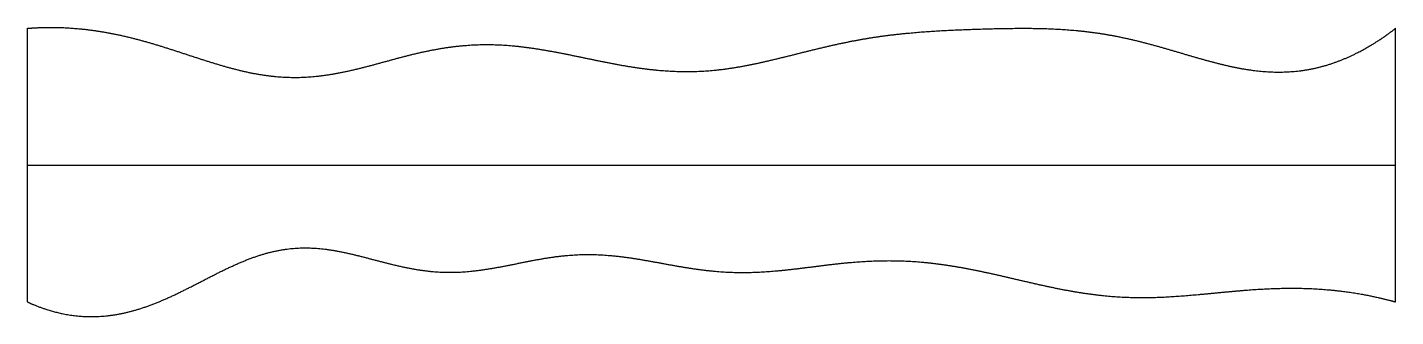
# Model space of a CAD drawing. Header units: millimetres. Extents: x 0 to 10, y -0.1 to 2.
import ezdxf

# ---------------------------------------------------------------- set-up
doc = ezdxf.new("R2010")
doc.units = ezdxf.units.MM
doc.layers.get('0').update_dxf_attribs({"linetype": 'CONTINUOUS'})

msp = doc.modelspace()

# ---------------------------------------------------------------- linework, layer by layer
for points in [[(0, 2), (0.04, 2.003), (0.121, 2.008), (0.241, 2.009), (0.402, 1.999), (0.603, 1.969), (0.803, 1.923), (1.003, 1.863), (1.203, 1.796), (1.402, 1.731), (1.602, 1.676), (1.801, 1.643), (2, 1.635), (2.199, 1.655), (2.398, 1.697), (2.598, 1.752), (2.798, 1.808), (2.998, 1.853), (3.199, 1.88), (3.4, 1.886), (3.601, 1.871), (3.803, 1.839), (4.004, 1.799), (4.206, 1.755), (4.407, 1.717), (4.608, 1.69), (4.809, 1.679), (5.009, 1.688), (5.209, 1.716), (5.408, 1.759), (5.607, 1.809), (5.807, 1.86), (6.007, 1.905), (6.207, 1.94), (6.408, 1.964), (6.609, 1.98), (6.81, 1.99), (7.012, 1.997), (7.214, 2.001), (7.415, 2.001), (7.617, 1.991), (7.817, 1.97), (8.018, 1.933), (8.218, 1.883), (8.417, 1.824), (8.616, 1.764), (8.814, 1.713), (9.012, 1.68), (9.21, 1.674), (9.408, 1.699), (9.605, 1.76), (9.763, 1.838), (9.882, 1.912), (9.961, 1.97), (10, 2)], [(0, 0), (0, 0.08), (0, 0.24), (0, 0.48), (0, 0.8), (0, 1.2), (0, 1.52), (0, 1.76), (0, 1.92), (0, 2)], [(10, 0), (10, 0.08), (10, 0.24), (10, 0.48), (10, 0.8), (10, 1.2), (10, 1.52), (10, 1.76), (10, 1.92), (10, 2)], [(0, 1), (0.4, 1), (1.2, 1), (2.4, 1), (4, 1), (6, 1), (7.6, 1), (8.8, 1), (9.6, 1), (10, 1)], [(0, 0), (0.041, -0.019), (0.123, -0.052), (0.246, -0.09), (0.409, -0.116), (0.609, -0.107), (0.808, -0.062), (1.005, 0.014), (1.201, 0.112), (1.396, 0.216), (1.591, 0.309), (1.786, 0.375), (1.982, 0.404), (2.18, 0.393), (2.379, 0.351), (2.579, 0.295), (2.78, 0.244), (2.981, 0.213), (3.182, 0.213), (3.383, 0.24), (3.583, 0.281), (3.783, 0.323), (3.983, 0.349), (4.183, 0.35), (4.384, 0.329), (4.584, 0.293), (4.785, 0.254), (4.985, 0.224), (5.186, 0.211), (5.387, 0.217), (5.588, 0.237), (5.789, 0.264), (5.99, 0.289), (6.191, 0.303), (6.392, 0.304), (6.593, 0.289), (6.794, 0.26), (6.994, 0.22), (7.194, 0.174), (7.393, 0.126), (7.593, 0.084), (7.792, 0.051), (7.992, 0.033), (8.192, 0.029), (8.393, 0.039), (8.594, 0.057), (8.795, 0.077), (8.997, 0.095), (9.198, 0.103), (9.399, 0.1), (9.6, 0.083), (9.76, 0.058), (9.88, 0.032), (9.96, 0.011), (10, 0)]]:
    msp.add_open_spline(points, degree=5)

doc.saveas('drawing.dxf')
